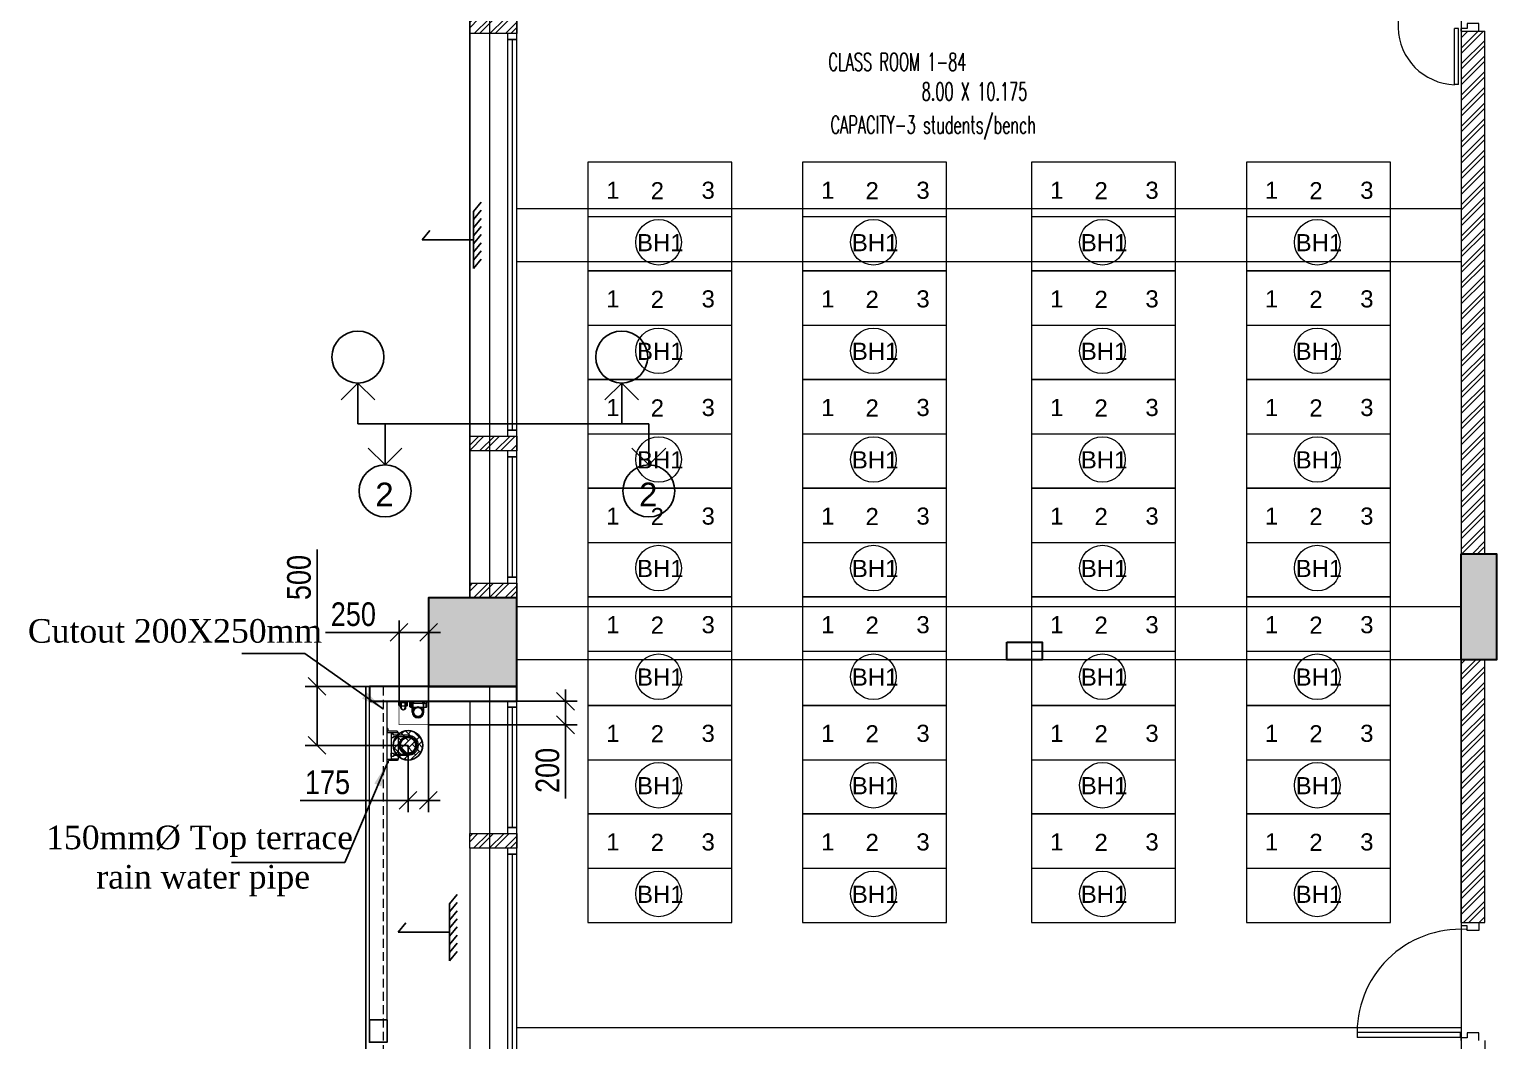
# Model space of a CAD drawing. Header units: inches. Extents: x 5899882 to 5988838, y -468923 to -96891.
# Drawn here: x 5954698 to 5967129, y -218020 to -209454 of the extents above; entities that cross this region are included whole.
import ezdxf
from ezdxf.enums import TextEntityAlignment as Align

# ---------------------------------------------------------------- set-up
doc = ezdxf.new("R2010")
doc.units = ezdxf.units.IN
doc.header["$MEASUREMENT"] = 0
doc.linetypes.add('1', pattern=[0])
doc.linetypes.add('DASHED', pattern=[0.75, 0.5, -0.25])
doc.layers.get('Defpoints').update_dxf_attribs({"color": 8})
for name, color, linetype in [('0 slc  sleeve 200mm', 3, '1'), ('0 slc Rwp sloape', 7, 'Continuous'), ('0- SLC ARCH LAYOUT', 7, 'Continuous'), ('0- SLC DIMENSION', 7, 'Continuous'), ('0- SLC HIDE BOX & CUTOUT', 6, 'Continuous'), ('0-SLC- Waste water down take', 6, 'Continuous'), ('0-SLC-100mm Soil Pipe', 190, 'Continuous'), ('0-SLC-DOMESTIC LINE', 5, 'DOMESTIC_LINE'), ('0-SLC-Raised portion', 1, 'Continuous'), ('CL', 7, 'Continuous'), ('P-TEXT', 7, 'Continuous'), ('rwp', 5, 'Continuous')]:
    doc.layers.add(name, color=color, linetype=linetype)
for name, color, linetype, lineweight in [('0-SLC-CLAMPS', 7, 'Continuous', 9), ('0-SLC-P-Angle', 6, 'Continuous', 0), ('ARCL-HATCH-B', 8, 'Continuous', 5), ('ARLC-COL', 8, 'Continuous', 30), ('ARLC-DIM0', 8, 'Continuous', 5), ('ARLC-DOOR-W', 8, 'Continuous', 5), ('ARLC-ELE0', 8, 'Continuous', 9), ('ARLC-FUR (NOMN)', 8, 'Continuous', 9), ('ARLC-FURN', 8, 'Continuous', 9), ('ARLC-GRILL', 8, 'Continuous', 9), ('ARLC-HATCH-C', 8, 'Continuous', 5), ('ARLC-RCC', 8, 'Continuous', 25), ('ARLC-TEXT0', 8, 'Continuous', 20), ('ARLC-WALL', 8, 'Continuous', 15)]:
    doc.layers.add(name, color=color, linetype=linetype, lineweight=lineweight)
doc.styles.add('ARIAL', font='tahoma.ttf')
doc.styles.add('LT0050R', font='arial.ttf', dxfattribs={"height": 120})
doc.styles.add('RS', font='simplex8.shx', dxfattribs={"width": 0.6, "height": 150})
doc.styles.get("Standard").update_dxf_attribs({"font": 'arial.ttf'})
doc.styles.add('swis cn bt', font='swissc.ttf')
doc.linetypes.add('DOMESTIC_LINE', pattern='A,0.5,-0.2,["DWS",ARIAL,S=0.1,R=0,X=-0.1,Y=-0.05],-0.25', length=0.95)
doc.dimstyles.new('LT0050R', dxfattribs={"dimtxt": 120, "dimasz": 80, "dimexe": 80, "dimexo": 50, "dimgap": 80, "dimtad": 0, "dimdec": 0, "dimzin": 0, "dimdsep": 46, "dimtxsty": 'LT0050R', "dimblk": 'ARCHTICK', "dimcen": 1, "dimdle": 80, "dimclrd": 252, "dimclre": 252, "dimclrt": 240, "dimadec": 0, "dimazin": 0, "dimtfac": 1, "dimtdec": 0, "dimtofl": 0, "dimtmove": 1, "dimatfit": 3, "dimfxl": 1, "dimtolj": 1, "dimtzin": 0, "dimlwd": -1, "dimlwe": -1, "dimarcsym": 0})
doc.dimstyles.new('SLC', dxfattribs={"dimtxt": 200, "dimasz": 150, "dimexe": 100, "dimexo": 0, "dimgap": 50, "dimtad": 1, "dimdec": 0, "dimrnd": 5, "dimzin": 1, "dimdsep": 46, "dimtxsty": 'swis cn bt', "dimblk": 'OBLIQUE', "dimcen": 60, "dimdle": 100, "dimclrd": 256, "dimclre": 256, "dimclrt": 256, "dimazin": 0, "dimtfac": 1, "dimtdec": 0, "dimtofl": 0, "dimtmove": 0, "dimatfit": 3, "dimfxl": 0.18, "dimtolj": 1, "dimtzin": 0, "dimarcsym": 0})
doc.dimstyles.get("Standard").update_dxf_attribs({"dimtxt": 200, "dimasz": 200, "dimexe": 0.18, "dimexo": 0.0625, "dimgap": 0.09, "dimtad": 0, "dimdec": 0, "dimrnd": 5, "dimzin": 0, "dimdsep": 46, "dimtxsty": 'Standard', "dimblk": 'OBLIQUE', "dimcen": 0.09, "dimadec": 0, "dimazin": 0, "dimtfac": 1, "dimtdec": 0, "dimtofl": 0, "dimtmove": 0, "dimatfit": 3, "dimfxl": 1, "dimtolj": 1, "dimtzin": 0, "dimarcsym": 0})
pattern_1 = [(45, (-5779197.41, 117191.3), (-66.2912607, 66.2912607), []), (45, (-5779153.22, 117191.3), (-66.2912607, 66.2912607), [])]

# ---------------------------------------------------------------- blocks, each defined once
blk = doc.blocks.new('_ArchTick')
at = {"color": 0, "linetype": 'ByBlock', "const_width": 0.15}
blk.add_lwpolyline([(-0.5, -0.5), (0.5, 0.5)], dxfattribs=at)
blk = doc.blocks.new('_OBLIQUE')
at = {"color": 0, "linetype": 'ByBlock'}
blk.add_line((-0.5, -0.5), (0.5, 0.5), dxfattribs=at)
blk = doc.blocks.new('200SS')
at = {"layer": '0 slc  sleeve 200mm'}
h = blk.add_hatch(dxfattribs=at)
h.set_pattern_fill('AR-HBONE', color=3, scale=10.56007, angle=90)
h.set_pattern_definition([(135, (276793.653, -63998.61), (-59.7367777, 4e-15), [126.720842, -42.24028]), (225, (276763.784, -63968.74), (-59.7367777, 4e-15), [126.720842, -42.24028])])
edge = h.paths.add_edge_path()
edge.add_arc((0, 0), 125, 0, 360)
at = {"layer": '0 slc  sleeve 200mm', "color": 3}
blk.add_circle((0, 0), 125, dxfattribs=at)
blk = doc.blocks.new('*D107')
at = {"layer": '0- SLC DIMENSION', "lineweight": -2, "transparency": 16777216}
for p, q in [((5957136, -215020), (5957136, -213860)), ((5957136, -215519), (5957136, -214920)), ((5958079, -215020), (5957036, -215020)), ((5957906, -215519), (5957036, -215519))]:
    blk.add_line(p, q, dxfattribs=at)
at = {"layer": 'Defpoints', "color": 0, "transparency": 16777216}
for p in [(5958079, -215020), (5957136, -215519), (5957906, -215519)]:
    blk.add_point(p, dxfattribs=at)
at = {"layer": '0- SLC DIMENSION', "lineweight": -2, "transparency": 16777216, "xscale": 150, "yscale": 150, "zscale": 150}
for p, rotation in [((5957136, -215020), 90), ((5957136, -215519), 270)]:
    blk.add_blockref('_OBLIQUE', p, dxfattribs=dict(at, rotation=rotation))
at = {"layer": '0- SLC DIMENSION', "transparency": 16777216, "insert": (5956983, -214097), "char_height": 200, "attachment_point": 5, "rotation": 90, "style": 'swis cn bt'}
blk.add_mtext('\\A1;500', dxfattribs=at)
blk = doc.blocks.new('*D108')
at = {"layer": '0- SLC DIMENSION', "lineweight": -2, "transparency": 16777216}
for p, q in [((5958079, -215020), (5958079, -216085)), ((5957906, -215519), (5957906, -216085)), ((5957906, -215985), (5956993, -215985)), ((5958179, -215985), (5957906, -215985))]:
    blk.add_line(p, q, dxfattribs=at)
at = {"layer": 'Defpoints', "color": 0, "transparency": 16777216}
for p in [(5958079, -215020), (5957906, -215519), (5957906, -215985)]:
    blk.add_point(p, dxfattribs=at)
at = {"layer": '0- SLC DIMENSION', "lineweight": -2, "transparency": 16777216, "xscale": 150, "yscale": 150, "zscale": 150, "rotation": 180}
blk.add_blockref('_OBLIQUE', (5957906, -215985), dxfattribs=at)
at = {"layer": '0- SLC DIMENSION', "lineweight": -2, "transparency": 16777216, "xscale": 150, "yscale": 150, "zscale": 150}
blk.add_blockref('_OBLIQUE', (5958079, -215985), dxfattribs=at)
at = {"layer": '0- SLC DIMENSION', "transparency": 16777216, "insert": (5957224, -215833), "char_height": 200, "attachment_point": 5, "style": 'swis cn bt'}
blk.add_mtext('\\A1;175', dxfattribs=at)
blk = doc.blocks.new('*D122')
at = {"layer": '0- SLC DIMENSION', "lineweight": -2, "transparency": 16777216}
for p, q in [((5959240, -215045), (5959240, -215345)), ((5958087, -215145), (5959340, -215145)), ((5958087, -215345), (5959340, -215345)), ((5959240, -215345), (5959240, -215968))]:
    blk.add_line(p, q, dxfattribs=at)
at = {"layer": 'Defpoints', "color": 0, "transparency": 16777216}
for p in [(5958087, -215145), (5958087, -215345), (5959240, -215345)]:
    blk.add_point(p, dxfattribs=at)
at = {"layer": '0- SLC DIMENSION', "lineweight": -2, "transparency": 16777216, "xscale": 150, "yscale": 150, "zscale": 150}
for p, rotation in [((5959240, -215145), 90), ((5959240, -215345), 270)]:
    blk.add_blockref('_OBLIQUE', p, dxfattribs=dict(at, rotation=rotation))
at = {"layer": '0- SLC DIMENSION', "transparency": 16777216, "insert": (5959088, -215731), "char_height": 200, "attachment_point": 5, "rotation": 90, "style": 'swis cn bt'}
blk.add_mtext('\\A1;200', dxfattribs=at)
blk = doc.blocks.new('Bench classroom')
at = {"layer": 'ARLC-FURN'}
blk.add_lwpolyline([(5781217, -112551), (5781217, -111631), (5779997, -111631), (5779997, -112551)], close=True, dxfattribs=at)
blk.add_lwpolyline([(5779997, -112091), (5781217, -112091)], dxfattribs=at)
for s, p in [('1', (5780154, -111940)), ('2', (5780530, -111944)), ('3', (5780961, -111940))]:
    blk.add_text(s, height=145, dxfattribs=at).set_placement(p)
blk = doc.blocks.new('DOOR 1')
at = {"layer": 'ARLC-DOOR-W', "ltscale": 0.1}
for p, q in [((5953212, -114078), (5953212, -113328)), ((5953212, -113328), (5953247, -113328)), ((5953247, -114078), (5953247, -113328)), ((5951474, -114021), (5951951, -114021)), ((5951474, -114056), (5951474, -114021)), ((5951474, -114056), (5951951, -114056)), ((5951926, -114078), (5951951, -114078)), ((5951926, -114078), (5951926, -114228)), ((5951951, -114056), (5951951, -114021)), ((5953247, -114078), (5953212, -114078)), ((5953276, -114078), (5953251, -114078)), ((5951926, -114228), (5951991, -114228)), ((5953276, -114228), (5953211, -114228))]:
    blk.add_line(p, q, dxfattribs=at)
at = {"layer": 'ARLC-DOOR-W'}
blk.add_line((5953276, -114228), (5953276, -114078), dxfattribs=at)
at = {"layer": 'ARLC-DOOR-W', "ltscale": 0.1}
for points in [[(5951991, -114228), (5951991, -114128), (5951951, -114128), (5951951, -114078)], [(5953211, -114228), (5953211, -114128), (5953251, -114128), (5953251, -114078)]]:
    blk.add_lwpolyline(points, dxfattribs=at)
for centre, radius, start, end in [((5953212, -114078), 750, 90, 173.4904), ((5951971, -114040), 498, 5.458, 177.8186)]:
    blk.add_arc(centre, radius, start, end, dxfattribs=at)
blk = doc.blocks.new('HT')
at = {"layer": 'ARLC-DOOR-W', "ltscale": 0.1}
for p, q in [((5800842, -139067), (5800842, -139092)), ((5800992, -139067), (5800992, -139132)), ((5800835, -139998), (5799960, -139998)), ((5800835, -140038), (5799960, -140038)), ((5800835, -140038), (5800835, -139998)), ((5800842, -140066), (5800842, -140041)), ((5800992, -140066), (5800992, -140001))]:
    blk.add_line(p, q, dxfattribs=at)
for points in [[(5800992, -139132), (5800892, -139132), (5800892, -139092), (5800842, -139092)], [(5800992, -140001), (5800892, -140001), (5800892, -140041), (5800842, -140041)]]:
    blk.add_lwpolyline(points, dxfattribs=at)
blk.add_arc((5800835, -139998), 875, 86.767, 182.6203, dxfattribs=at)
blk = doc.blocks.new('A$C5D8F11B1')
at = {"layer": 'ARCL-HATCH-B'}
h = blk.add_hatch(dxfattribs=at)
h.set_pattern_fill('ANSI32', color=256, scale=250)
h.set_pattern_definition(pattern_1)
h.paths.add_polyline_path([(13645, -14220), (13245, -14220), (13245, -14345), (13645, -14345)])
h = blk.add_hatch(dxfattribs=at)
h.set_pattern_fill('ANSI32', color=256, scale=250)
h.set_pattern_definition(pattern_1)
h.paths.add_polyline_path([(21845, -14325), (21645, -14325), (21645, -18750), (21845, -18750)])
h = blk.add_hatch(dxfattribs=at)
h.set_pattern_fill('ANSI32', color=256, scale=250)
h.set_pattern_definition(pattern_1)
h.paths.add_polyline_path([(13645, -17755), (13245, -17755), (13245, -17880), (13645, -17880)])
h = blk.add_hatch(dxfattribs=at)
h.set_pattern_fill('ANSI32', color=256, scale=250)
h.set_pattern_definition(pattern_1)
h.paths.add_polyline_path([(13645, -19000), (13245, -19000), (13245, -19125), (13645, -19125)])
h = blk.add_hatch(dxfattribs=at)
h.set_pattern_fill('ANSI32', color=256, scale=250)
h.set_pattern_definition(pattern_1)
h.paths.add_polyline_path([(21845, -19650), (21645, -19650), (21645, -21875), (21845, -21875)])
h = blk.add_hatch(dxfattribs=at)
h.set_pattern_fill('ANSI32', color=256, scale=250)
h.set_pattern_definition(pattern_1)
h.paths.add_polyline_path([(13645, -21120), (13245, -21120), (13245, -21245), (13645, -21245)])
at = {"layer": 'ARLC-HATCH-C', "ltscale": 0.1}
for points in [[(21645, -19650), (21645, -18750), (21945, -18750), (21945, -19650)], [(12895, -19125), (12895, -19875), (13645, -19875), (13645, -19125)]]:
    blk.add_hatch(color=256, dxfattribs=at).paths.add_polyline_path(points)
h = blk.add_hatch(color=256, dxfattribs=at)
h.paths.add_polyline_path([(34045, -40175), (34795, -40175), (34795, -39825), (34245, -39825), (34045, -39825)])
h.paths.add_polyline_path([(11933, -19024), (11933, -19407), (12977, -19407), (12977, -19024)], flags=24)
h.paths.add_polyline_path([(11922, -32842), (11922, -33225), (12993, -33225), (12993, -32842)], flags=24)
h.paths.add_polyline_path([(11921, -39617), (11921, -40000), (12992, -40000), (12992, -39617)], flags=24)
at = {"layer": 'ARLC-COL'}
for points in [[(21645, -18750), (21945, -18750), (21945, -19650), (21645, -19650)], [(13645, -19125), (12895, -19125), (12895, -19875), (13645, -19875)], [(13645, -19875), (12395, -19875), (12395, -20000), (13645, -20000)]]:
    blk.add_lwpolyline(points, close=True, dxfattribs=at)
at = {"layer": 'ARLC-DIM0'}
for points in [[(13565, -14345), (13565, -14395), (13645, -14395), (13645, -14345)], [(13565, -17705), (13565, -17755), (13645, -17755), (13645, -17705)], [(13565, -17880), (13565, -17930), (13645, -17930), (13645, -17880)], [(13565, -18950), (13565, -19000), (13645, -19000), (13645, -18950)], [(13565, -20000), (13565, -20050), (13645, -20050), (13645, -20000)], [(13565, -21070), (13565, -21120), (13645, -21120), (13645, -21070)], [(13565, -21245), (13565, -21295), (13645, -21295), (13645, -21245)]]:
    blk.add_lwpolyline(points, close=True, dxfattribs=at)
at = {"layer": 'ARLC-DOOR-W', "ltscale": 0.1}
for p, q in [((13605, -14395), (13605, -17705)), ((13605, -17930), (13605, -18950)), ((13605, -20050), (13605, -21070)), ((13605, -21295), (13605, -24605))]:
    blk.add_line(p, q, dxfattribs=at)
at = {"layer": 'ARLC-DOOR-W'}
for points in [[(13645, -14395), (13565, -14395), (13565, -17705), (13645, -17705)], [(13645, -17930), (13565, -17930), (13565, -18950), (13645, -18950)], [(13645, -20050), (13565, -20050), (13565, -21070), (13645, -21070)], [(13645, -21295), (13565, -21295), (13565, -24605), (13645, -24605)]]:
    blk.add_lwpolyline(points, close=True, dxfattribs=at)
at = {"layer": 'ARLC-ELE0'}
for p, q in [((13245, -14345), (13245, -17755)), ((13245, -17880), (13245, -19000)), ((13245, -20000), (13245, -21120)), ((13245, -21245), (13245, -24655))]:
    blk.add_line(p, q, dxfattribs=at)
at = {"layer": 'ARLC-FUR (NOMN)'}
for centre in [(14845, -16112), (16665, -16112), (18605, -16112), (20425, -16112), (14845, -17032), (16665, -17032), (18605, -17032), (20425, -17032), (14845, -17952), (16665, -17952), (18605, -17952), (20425, -17952), (14845, -18872), (16665, -18872), (18605, -18872), (20425, -18872), (14845, -19792), (16665, -19792), (18605, -19792), (20425, -19792), (14845, -20712), (16665, -20712), (18605, -20712), (20425, -20712), (14845, -21632), (16665, -21632), (18605, -21632), (20425, -21632)]:
    blk.add_circle(centre, 193, dxfattribs=at)
at = {"layer": 'ARLC-GRILL'}
for points in [[(12395, -22700), (12395, -20000)], [(12545, -22700), (12545, -20000)]]:
    blk.add_lwpolyline(points, dxfattribs=at)
at = {"layer": 'ARLC-RCC'}
blk.add_lwpolyline([(12545, -22700), (12395, -22700), (12395, -22888), (12545, -22888)], close=True, dxfattribs=at)
at = {"layer": 'ARLC-WALL', "ltscale": 0.1}
for p, q in [((21645, -14325), (21645, -18750)), ((21645, -14325), (21845, -14325)), ((21845, -18750), (21845, -14325))]:
    blk.add_line(p, q, dxfattribs=at)
at = {"layer": 'ARLC-WALL'}
for p, q in [((21645, -21875), (21645, -19650)), ((21845, -22875), (21845, -23025))]:
    blk.add_line(p, q, dxfattribs=at)
for points in [[(13245, -14220), (13645, -14220), (13645, -14345), (13245, -14345)], [(13245, -17755), (13645, -17755), (13645, -17880), (13245, -17880)], [(13245, -19000), (13645, -19000), (13645, -19125), (13245, -19125)], [(13245, -21120), (13645, -21120), (13645, -21245), (13245, -21245)]]:
    blk.add_lwpolyline(points, close=True, dxfattribs=at)
at = {"layer": 'ARLC-WALL', "ltscale": 0.1}
blk.add_lwpolyline([(21645, -21875), (21845, -21875), (21845, -19650)], dxfattribs=at)
at = {"layer": 'ARLC-DOOR-W', "rotation": 90}
blk.add_blockref('DOOR 1', (-92433, -5966251), dxfattribs=at)
at = {"layer": 'ARLC-DOOR-W'}
blk.add_blockref('HT', (-5779197, 117191), dxfattribs=at)
at = {"layer": 'ARLC-FURN'}
for p in [(-5765752, 96196), (-5763932, 96196), (-5761992, 96196), (-5760172, 96196), (-5765752, 95276), (-5763932, 95276), (-5761992, 95276), (-5760172, 95276), (-5765752, 94356), (-5763932, 94356), (-5761992, 94356), (-5760172, 94356), (-5765752, 93436), (-5763932, 93436), (-5761992, 93436), (-5760172, 93436), (-5765752, 92516), (-5763932, 92516), (-5761992, 92516), (-5760172, 92516), (-5765752, 91596), (-5763932, 91596), (-5761992, 91596), (-5760172, 91596), (-5765752, 90676), (-5763932, 90676), (-5761992, 90676), (-5760172, 90676)]:
    blk.add_blockref('Bench classroom', p, dxfattribs=at)
at = {"layer": 'ARLC-FUR (NOMN)'}
for p in [(14662, -16188), (16482, -16188), (18422, -16188), (20242, -16188), (14662, -17108), (16482, -17108), (18422, -17108), (20242, -17108), (14662, -18028), (16482, -18028), (18422, -18028), (20242, -18028), (14662, -18948), (16482, -18948), (18422, -18948), (20242, -18948), (14662, -19868), (16482, -19868), (18422, -19868), (20242, -19868), (14662, -20788), (16482, -20788), (18422, -20788), (20242, -20788), (14662, -21708), (16482, -21708), (18422, -21708), (20242, -21708)]:
    blk.add_text('BH1', height=145.4, dxfattribs=at).set_placement(p)
at = {"layer": 'ARLC-TEXT0', "style": 'RS', "width": 0.6}
for s, p in [('CLASS ROOM 1-84', (16284, -14659)), ('8.00 X 10.175', (17074, -14910)), ('CAPACITY-3 students/bench', (16302, -15192))]:
    blk.add_text(s, height=150, dxfattribs=at).set_placement(p)
blk = doc.blocks.new('an80')
for points in [[(-46, 0), (-46, 66.3), (-51, 66.3), (-51, 76.3), (-35, 76.3), (-35, 66.3), (-40, 66.3), (-40, 0)], [(46, 0), (46, 66.3), (51, 66.3), (51, 76.3), (35, 76.3), (35, 66.3), (40, 66.3), (40, 0)]]:
    blk.add_lwpolyline(points)
for radius in [46, 40]:
    blk.add_arc((0, 0), radius, 180, 360)
blk = doc.blocks.new('176')
at = {"layer": '0-SLC-CLAMPS', "elevation": 0}
for points in [[(-108.6, 76.7), (-108.6, 80.1, 0.414214), (-114, 85.4), (-114, 85.4), (-114, 65.9), (-61.1, 65.9, 0.414214), (-66.4, 71.3), (-103.3, 71.3, -0.414214)], [(-108.6, -75.8), (-108.6, -79.2, -0.414214), (-114, -84.6), (-114, -84.6), (-114, -65.1), (-61.1, -65.1, -0.414214), (-66.4, -70.4), (-103.3, -70.4, 0.414214)]]:
    blk.add_lwpolyline(points, format="xyb", close=True, dxfattribs=at)
blk.add_lwpolyline([(-92.9, 65.9), (-92.9, -65.1), (-61.1, -65.1), (-61.1, 65.9)], close=True, dxfattribs=at)
at = {"layer": 'rwp', "color": 5, "const_width": 5.36, "elevation": 0}
blk.add_lwpolyline([(-12.5, -42.2, 1), (-12.5, 38.2, 1)], format="xyb", close=True, dxfattribs=at)
at = {"layer": 'rwp', "color": 5}
for radius in [42.9, 37.5]:
    blk.add_circle((-12.5, -2, 0), radius, dxfattribs=at)
at = {"layer": '0-SLC-CLAMPS', "color": 6, "xscale": 1.0714285714286, "yscale": 1.0714285714286, "zscale": 1.0714285714286, "rotation": 90}
blk.add_blockref('an80', (-12.5, -2, 0), dxfattribs=at)
blk = doc.blocks.new('80mm')
at = {"layer": '0-SLC- Waste water down take', "const_width": 5}
blk.add_lwpolyline([(-37.5, 0, 1), (37.5, 0, 1)], format="xyb", close=True, dxfattribs=at)
at = {"layer": '0-SLC- Waste water down take'}
for radius in [40, 35]:
    blk.add_circle((0, 0), radius, dxfattribs=at)
blk = doc.blocks.new('DSF')
at = {"layer": '0-SLC-CLAMPS'}
for points in [[(1498.45, 220.321), (1498.447, 220.321, -0.414214), (1498.442, 220.327), (1498.442, 220.327), (1498.461, 220.327), (1498.461, 220.274, -0.414214), (1498.456, 220.279), (1498.456, 220.316, 0.414214)], [(1498.604, 220.321), (1498.608, 220.321, 0.414214), (1498.613, 220.327), (1498.613, 220.327), (1498.593, 220.327), (1498.593, 220.274, 0.414214), (1498.599, 220.279), (1498.599, 220.316, -0.414214)]]:
    blk.add_lwpolyline(points, format="xyb", close=True, dxfattribs=at)
blk.add_lwpolyline([(1498.593, 220.306), (1498.461, 220.306), (1498.461, 220.274), (1498.593, 220.274)], close=True, dxfattribs=at)
at = {"layer": '0-SLC- Waste water down take', "lineweight": 0, "ltscale": 12, "xscale": 0.0010714285714286, "yscale": 0.0010714285714286, "zscale": 0.0010714285714286}
blk.add_blockref('80mm', (1498.524, 220.234), dxfattribs=at)
at = {"layer": '0-SLC-CLAMPS', "xscale": 0.0010714285714286, "yscale": 0.0010714285714286, "zscale": 0.0010714285714286}
blk.add_blockref('an80', (1498.524, 220.234), dxfattribs=at)
blk = doc.blocks.new('*D222')
at = {"layer": '0- SLC DIMENSION', "lineweight": -2, "transparency": 16777216}
for p, q in [((5957830, -215144), (5957830, -214462)), ((5958080, -215144), (5958080, -214462)), ((5957830, -214562), (5957207, -214562)), ((5958180, -214562), (5957830, -214562))]:
    blk.add_line(p, q, dxfattribs=at)
at = {"layer": 'Defpoints', "color": 0, "transparency": 16777216}
for p in [(5957830, -214562), (5957830, -215144), (5958080, -215144)]:
    blk.add_point(p, dxfattribs=at)
at = {"layer": '0- SLC DIMENSION', "lineweight": -2, "transparency": 16777216, "xscale": 150, "yscale": 150, "zscale": 150}
for p, rotation in [((5957830, -214562), 180.0000000000267), ((5958080, -214562), 2.669864329618576e-11)]:
    blk.add_blockref('_OBLIQUE', p, dxfattribs=dict(at, rotation=rotation))
at = {"layer": '0- SLC DIMENSION', "transparency": 16777216, "insert": (5957443, -214409), "char_height": 200, "attachment_point": 5, "style": 'swis cn bt'}
blk.add_mtext('\\A1;250', dxfattribs=at)
blk = doc.blocks.new('A$C67844AE1')
at = {"color": 7}
for p, q in [((-218, 241), (-283, 162)), ((-218, 172), (-283, 93)), ((-218, 103), (-283, 24)), ((-218, 34), (-283, -45)), ((218, 0), (-218, 0)), ((218, 0), (153, -79)), ((-218, -34), (-283, -113)), ((-218, -103), (-283, -182)), ((-218, -172), (-283, -251)), ((-218, -241), (-283, -320))]:
    blk.add_line(p, q, dxfattribs=at)
at = {"layer": 'CL', "color": 7}
blk.add_line((-218, 241), (-218, -241), dxfattribs=at)
blk = doc.blocks.new('A$C4AE13D6C')
at = {"layer": 'ARLC-COL', "color": 7}
blk.add_lwpolyline([(-12911, -11562), (-12611, -11562), (-12611, -11712), (-12911, -11712)], close=True, dxfattribs=at)

msp = doc.modelspace()

# ---------------------------------------------------------------- block references
at = {"layer": '0- SLC ARCH LAYOUT'}
msp.add_blockref('A$C5D8F11B1', (5945183.9, -195145.1), dxfattribs=at)

# ---------------------------------------------------------------- next in the draw order: hatches: boundary and pattern name
at = {"layer": 'ARLC-HATCH-C', "ltscale": 0.1}
for points in [[(5966828.9, -214795.1), (5966828.9, -213895.1), (5967128.9, -213895.1), (5967128.9, -214795.1)], [(5958078.9, -214270.1), (5958078.9, -215020.1), (5958828.9, -215020.1), (5958828.9, -214270.1)]]:
    msp.add_hatch(color=0, dxfattribs=at).paths.add_polyline_path(points)
h = msp.add_hatch(color=0, dxfattribs=at)
h.paths.add_polyline_path([(5979228.9, -235320.1), (5979978.9, -235320.1), (5979978.9, -234970.1), (5979428.9, -234970.1), (5979228.9, -234970.1)])
h.paths.add_polyline_path([(5957117, -214169), (5957117, -214552), (5958161, -214552), (5958161, -214169)], flags=24)
h.paths.add_polyline_path([(5957105.4, -227987.1), (5957105.4, -228370.1), (5958177.3, -228370.1), (5958177.3, -227987.1)], flags=24)
h.paths.add_polyline_path([(5957105.3, -234761.9), (5957105.3, -235145.1), (5958175.6, -235145.1), (5958175.6, -234761.9)], flags=24)

# ---------------------------------------------------------------- next in the draw order: linework, layer by layer
at = {"color": 0}
msp.add_line((5958428.9, -214270.1), (5958428.9, -208120.1), dxfattribs=at)
at = {"layer": '0- SLC HIDE BOX & CUTOUT', "const_width": 5}
msp.add_lwpolyline([(5958079.7, -215143.6), (5957829.7, -215143.6), (5957829.7, -215343.6), (5958079.7, -215343.6)], close=True, dxfattribs=at)
at = {"layer": '0-SLC-DOMESTIC LINE', "color": 5, "linetype": '1', "const_width": 3.2}
msp.add_lwpolyline([(5957865, -215182.7, -1), (5957865, -215216.9, -1), (5957865, -215182.7)], format="xyb", dxfattribs=at)
at = {"layer": '0-SLC-P-Angle', "color": 0}
for points in [[(5957823.1, -215148.5), (5957813.3, -215148.5, -0.4142136), (5957808.4, -215143.6), (5957808.4, -215143.6), (5957832.9, -215143.6), (5957832.9, -215182.7, -0.4142136), (5957828, -215177.9), (5957828, -215153.3, 0.4142136)], [(5957882.8, -215203.6), (5957882.8, -215157.7), (5957880.1, -215157.7), (5957880.1, -215152.4), (5957888.7, -215152.4), (5957888.7, -215157.7), (5957886, -215157.7), (5957886, -215203.6, -0.80169), (5957844.9, -215203.6), (5957844.9, -215157.7), (5957842.2, -215157.7), (5957842.2, -215152.4), (5957850.8, -215152.4), (5957850.8, -215157.7), (5957848.1, -215157.7), (5957848.1, -215203.6, 0.7661365)], [(5957907.5, -215148.5), (5957917.2, -215148.5, 0.4142136), (5957922.1, -215143.6), (5957922.1, -215143.6), (5957897.7, -215143.6), (5957897.7, -215182.7, 0.4142136), (5957902.6, -215177.9), (5957902.6, -215153.3, -0.4142136)]]:
    msp.add_lwpolyline(points, format="xyb", close=True, dxfattribs=at)
msp.add_lwpolyline([(5957897.8, -215182.7), (5957897.8, -215158), (5957832.9, -215158), (5957832.9, -215182.7)], close=True, dxfattribs=at)
at = {"layer": '0-SLC-Raised portion'}
for p, q in [((5957711.6, -212796.4), (5959946.1, -212796.4)), ((5957711.6, -212796.4), (5957711.6, -213143.4)), ((5959946.1, -212796.4), (5959946.1, -213143.4)), ((5957711.6, -213143.4), (5957568.8, -213000.6)), ((5957711.6, -213143.4), (5957854.5, -213000.6)), ((5959946.1, -213143.4), (5959803.3, -213000.6)), ((5959946.1, -213143.4), (5960089, -213000.6))]:
    msp.add_line(p, q, dxfattribs=at)
for centre in [(5957711.6, -213363.7), (5959946.1, -213363.7)]:
    msp.add_circle(centre, 220.3, dxfattribs=at)
at = {"layer": 'ARLC-COL', "color": 0}
for points in [[(5966828.9, -213895.1), (5967128.9, -213895.1), (5967128.9, -214795.1), (5966828.9, -214795.1)], [(5958828.9, -214270.1), (5958078.9, -214270.1), (5958078.9, -215020.1), (5958828.9, -215020.1)]]:
    msp.add_lwpolyline(points, close=True, dxfattribs=at)
at = {"layer": 'ARLC-WALL', "color": 30, "ltscale": 0.1}
for p, q in [((5966828.9, -207895.1), (5966828.9, -213880.1)), ((5966828.9, -214795.1), (5966828.9, -220795.1))]:
    msp.add_line(p, q, dxfattribs=at)
at = {"layer": 'ARLC-WALL', "color": 30}
for p, q in [((5958598.9, -214270.1), (5958598.9, -208120.1)), ((5958828.9, -214270.1), (5958828.9, -208120.1)), ((5958828.9, -210970.1), (5966828.9, -210970.1)), ((5958828.9, -211420.1), (5966828.9, -211420.1)), ((5966828.9, -214345.1), (5958828.9, -214345.1)), ((5966828.9, -214795.1), (5958828.9, -214795.1)), ((5958598.9, -221170.1), (5958598.9, -215020.1)), ((5958828.9, -221170.1), (5958828.9, -215020.1)), ((5966828.9, -217910.1), (5958828.9, -217910.1))]:
    msp.add_line(p, q, dxfattribs=at)
at = {"layer": 'ARLC-WALL', "color": 30, "linetype": 'DASHED', "ltscale": 150}
msp.add_line((5957698.9, -221170.1), (5957698.9, -215020.1), dxfattribs=at)
at = {"layer": 'CL', "color": 0}
for p, q in [((5957481.6, -212449.4), (5957338.8, -212592.3)), ((5957481.6, -212796.4), (5957481.6, -212449.4)), ((5957481.6, -212449.4), (5957624.5, -212592.3)), ((5959716.1, -212449.4), (5959573.3, -212592.3)), ((5959716.1, -212796.4), (5959716.1, -212449.4)), ((5959716.1, -212449.4), (5959859, -212592.3)), ((5957481.6, -212796.4), (5959716.1, -212796.4)), ((5957548.9, -221170.1), (5957548.9, -215020.1)), ((5957548.9, -215020.1), (5958078.9, -215020.1))]:
    msp.add_line(p, q, dxfattribs=at)
for centre in [(5957481.6, -212229.2), (5959716.1, -212229.2)]:
    msp.add_circle(centre, 220.3, dxfattribs=at)

# ---------------------------------------------------------------- next in the draw order: block references
at = {"color": 8, "lineweight": 18}
msp.add_blockref('A$C4AE13D6C', (5975890.2, -203083.1), dxfattribs=at)
at = {"layer": '0 slc  sleeve 200mm', "color": 3, "xscale": -1, "rotation": 180}
msp.add_blockref('200SS', (5957905.9, -215518.6), dxfattribs=at)
at = {"layer": '0-SLC-100mm Soil Pipe', "color": 30, "xscale": 1000, "yscale": 1000, "zscale": 1000}
msp.add_blockref('DSF', (4459466.7, -435470.2), dxfattribs=at)
at = {"layer": '0-SLC-CLAMPS', "xscale": -1.744186046511625, "yscale": 1.744186046511625, "zscale": 1.744186046511625, "rotation": 180}
msp.add_blockref('176', (5957927.7, -215522.1, 0), dxfattribs=at)
at = {"layer": 'CL', "color": 0, "rotation": 180}
for p in [(5958243.1, -211237.3), (5958040.1, -217101.9)]:
    msp.add_blockref('A$C67844AE1', p, dxfattribs=at)

# ---------------------------------------------------------------- next in the draw order: texts
at = {"layer": '0- SLC HIDE BOX & CUTOUT', "insert": (5957177.8, -214449.2, 0), "char_height": 200, "width": 2675.326, "attachment_point": 3, "style": 'ARIAL'}
msp.add_mtext('{\\fTimes New Roman|b0|i0|c0|p18;Cutout 200X250mm}', dxfattribs=at)
at = {"layer": '0-SLC-Raised portion'}
for p in [(5957706.5, -213553.4), (5959941, -213553.4)]:
    msp.add_text('2', height=200, dxfattribs=at).set_placement(p, align=Align.BOTTOM_CENTER)
at = {"layer": 'P-TEXT', "color": 7, "insert": (5954368.7, -216497.6), "char_height": 200, "width": 3434.546, "attachment_point": 4, "rotation": 0}
msp.add_mtext('\\pi471.3;{\\fTimes New Roman|b0|i0|c0|p18;\\C3;150mmØ Top terrace\\P\\pi820.8; rain water pipe }', dxfattribs=at)

# ---------------------------------------------------------------- next in the draw order: dimensions: what is measured, and where the dimension line sits
at = {"layer": '0- SLC DIMENSION'}
for base, p1, p2, angle, picture, middle in [((5957136, -215518.571), (5958078.8662, -215020.0723), (5957905.9011, -215518.571), 270, '*D107', (5957136, -214097.1445)), ((5959240.5, -215345.1), (5958087.1, -215145.1), (5958087.1, -215345.1), 90, '*D122', (5959240.5, -215731.3))]:
    dim = msp.add_linear_dim(base=base, p1=p1, p2=p2, angle=angle, dimstyle='SLC', override={"dimfxl": 0}, dxfattribs=at)
    dim.commit()
    dim.dimension.update_dxf_attribs({"geometry": picture, "text_midpoint": middle, "dimtype": 160})
at = {"layer": '0- SLC DIMENSION', "color": 1}
dim = msp.add_aligned_dim(p1=(5958079.7, -215143.6), p2=(5957829.7, -215143.6), distance=-582.1, dimstyle='SLC', dxfattribs=at)
dim.commit()
dim.dimension.update_dxf_attribs({"geometry": '*D222', "text_midpoint": (5957443.5, -214408.7)})
at = {"layer": '0- SLC DIMENSION'}
dim = msp.add_linear_dim(base=(5957905.9, -215985.5), p1=(5958078.9, -215020.1), p2=(5957905.9, -215518.6), dimstyle='SLC', override={"dimfxl": 0}, dxfattribs=at)
dim.commit()
dim.dimension.update_dxf_attribs({"geometry": '*D108', "text_midpoint": (5957224.3, -215985.5), "dimtype": 160})

# ---------------------------------------------------------------- next in the draw order: leaders
at = {"layer": '0 slc Rwp sloape', "color": 2}
msp.add_leader([(5957729.6, -215671.1), (5957369.5, -216510.7), (5956410.1, -216510.7)], dimstyle='Standard', override={"dimasz": 200, "dimclrd": 3, "dimfxl": 0.18}, dxfattribs=at)
at = {"layer": '0- SLC HIDE BOX & CUTOUT'}
msp.add_leader([(5957698.9, -215211), (5957032.5, -214739.5), (5956498.2, -214739.5)], dimstyle='LT0050R', override={"dimasz": 200, "dimclrd": 256, "dimfxl": 160}, dxfattribs=at)

doc.saveas('drawing.dxf')
